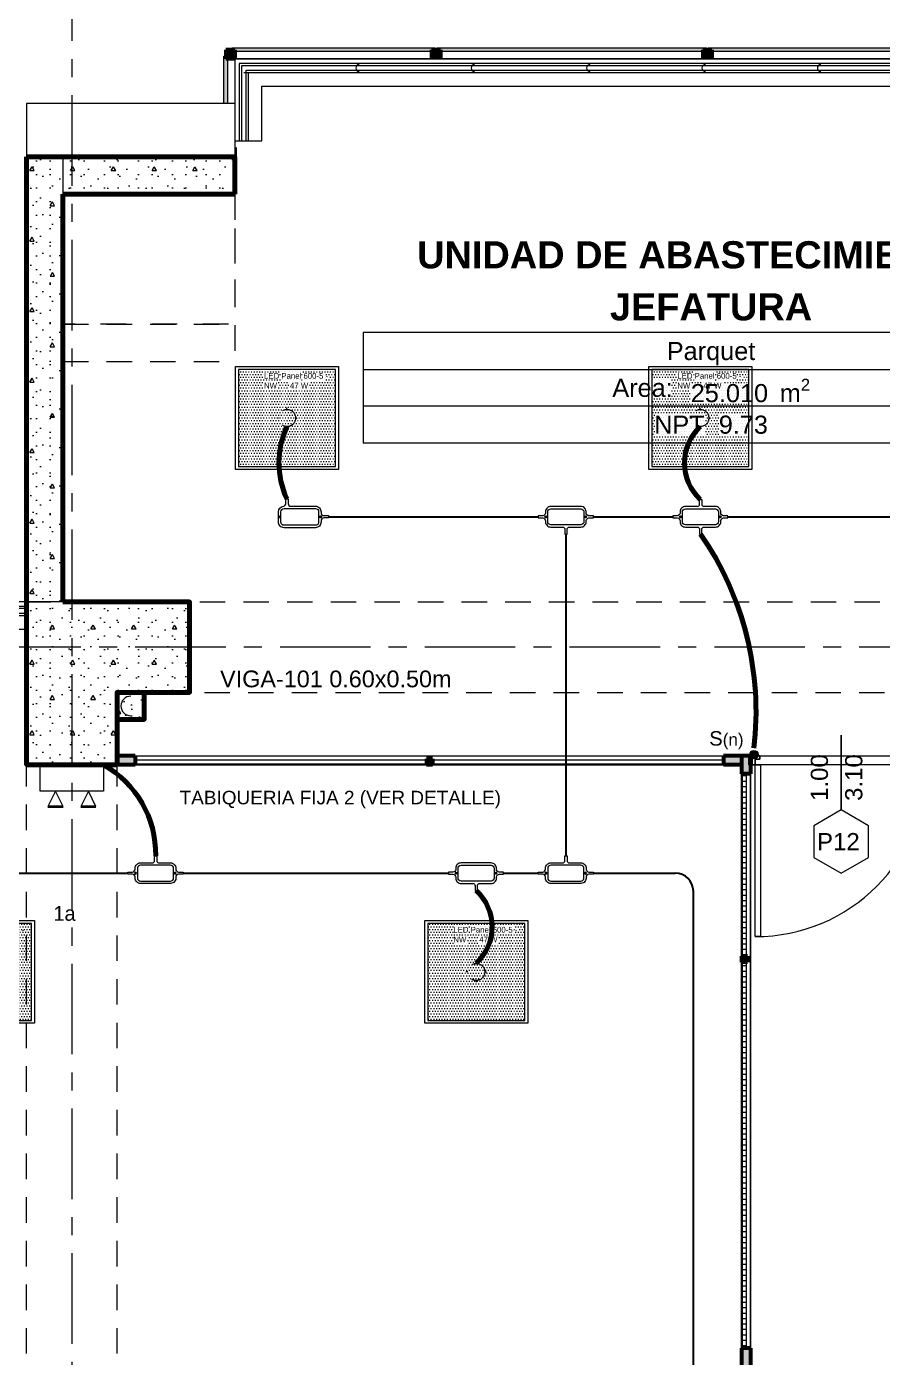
# Model space of a CAD drawing. Header units: inches. Extents: x -38 to 5698, y -33 to 92.
# Drawn here: x 201.07 to 205.8, y 35.72 to 43.08 of the extents above; entities that cross this region are included whole.
import ezdxf
from ezdxf.lldxf.tags import DXFTag

# ---------------------------------------------------------------- set-up
doc = ezdxf.new("R2010")
doc.units = ezdxf.units.IN
doc.header["$MEASUREMENT"] = 0
doc.set_wipeout_variables(frame=1)
for name, pattern in [('CONTINUA', [0]), ('DASHED', [0.75, 0.5, -0.25]), ('Hidden Line', [0.195611, 0.141111, -0.0545]), ('HIDDEN2', [0.1875, 0.125, -0.0625]), ('Línea Oculta', [0.195611, 0.141111, -0.0545]), ('Punto & Raya', [0.65, 0.5, -0.075, 0, -0.075]), ('Rayas', [0.282222, 0.141111, -0.141111]), ('Wipeout_Contour', [1, 0, -1])]:
    doc.linetypes.add(name, pattern=pattern)
for name, color, linetype, lineweight in [('00 IE CKTO TOMAS', 111, 'Rayas', 18), ('00_IE_Luminarias', 6, 'Continuous', 30), ('ALUMBRADO_CONDUIT', 30, 'CONDUIT1', 30), ('Bancas', 1, 'Continuous', 13), ('Cable Alumbrado', 150, 'Continuous', 30), ('CABLEADO EXT.', 3, 'PVCSUBT', 30), ('Luminarias', 5, 'Continuous', 20), ('pulsador', 4, 'Continuous', 40), ('Simb_Alumbrado', 140, 'CONTINUA', 30)]:
    doc.layers.add(name, color=color, linetype=linetype, lineweight=lineweight)
for name, color, linetype in [('02 _ ARQ _ ALB _ Ejes Generales', 7, 'Continuous'), ('02 _ ARQ _ ALB _ Muros Interiores', 7, 'Continuous'), ('02 _ ARQ _ ZON _ Espacio.3D', 7, 'Continuous'), ('08 _ STR _ EXT _ 06 Columnas', 7, 'Continuous'), ('08 _ STR _ EXT _ 07 Losa Aligerada', 7, 'Continuous'), ('08 _ STR _ EXT _ 08 Placas Inclinadas', 7, 'Continuous'), ('08 _ STR _ EXT _ 09 Vigas', 7, 'Continuous'), ('Acabado - Muros', 7, 'Continuous'), ('Estructura - 04 MURO', 7, 'Continuous'), ('Estructura - Carga', 7, 'Continuous'), ('Interior - Escaleras & Barandillas', 7, 'Continuous'), ('MEP - HVAC', 7, 'Continuous'), ('Notas - Etiquetas', 251, 'Continuous')]:
    doc.layers.add(name, color=color, linetype=linetype)
doc.styles.add('Annotative', font='arial.ttf')
doc.styles.add('Estilo_Generado_1', font='swisseb.ttf')
doc.styles.add('Estilo_Generado_4', font='swisse.ttf')
doc.styles.add('Estilo_Generado_7', font='swisse.ttf')
doc.styles.add('{18b73a54-fa43-428c-adcb-c1c7bbdf2c84}', font='Simplex.shx')
tags = doc.linetypes.add('CONDUIT', pattern='A,1.5,-0.210535,["con",{18b73a54-fa43-428c-adcb-c1c7bbdf2c84},S=0.2,R=0,X=0,Y=-0.065594],-0.702384', length=2.412919).pattern_tags.tags
tags[6] = DXFTag(74, 10)
tags = doc.linetypes.add('CONDUIT1', pattern='A,1,-0.19772,["con",{18b73a54-fa43-428c-adcb-c1c7bbdf2c84},S=0.2,R=0,X=0,Y=-0.065594],-0.593642', length=1.791362).pattern_tags.tags
tags[6] = DXFTag(74, 10)
tags = doc.linetypes.add('PVCSUBT', pattern='A,0.6,-0.3,0.6,-0.075691,["PVC",Standard,S=0.2,R=0,X=0,Y=-0.093724],-0.621005', length=2.196696).pattern_tags.tags
tags[10] = DXFTag(74, 10)
pattern_1 = [(0, (185.00002, 3e-09), (0, 0.3897114), [0.024375, -0.200625]), (0, (185.11252, 0.19486), (0, 0.3897114), [0.024375, -0.200625]), (60, (185.00002, 3e-09), (-0.3375, 0.1948557), [0.024375, -0.200625]), (60, (185.22502, 3e-09), (-0.3375, 0.1948557), [0.024375, -0.200625]), (120, (185.0244, 3e-09), (0.3375, 0.1948557), [0.024375, -0.200625]), (120, (185.2494, 3e-09), (0.3375, 0.1948557), [0.024375, -0.200625]), (0, (185.00002, 0.0375), (0, 0.075), [0, -0.075, 0, -0.1125]), (45, (185.03752, 0.0375), (-0.05303301, 0.05303301), [0, -0.05625, 0, -0.09375])]
pattern_2 = [(0, (185.000023, 3e-09), (0, 0.030000001), [])]

# ---------------------------------------------------------------- blocks, each defined once
blk = doc.blocks.new('*U270')
at = {"layer": 'Luminarias', "linetype": 'DASHED', "lineweight": 0, "ltscale": 0.05}
blk.add_lwpolyline([(0, -0.0045), (0, 0.0045)], dxfattribs=at)
blk = doc.blocks.new('*U271')
at = {"color": 0, "linetype": 'ByBlock', "lineweight": -2, "transparency": 16777216}
for p, rotation in [((-0.05, 0), 90), ((0, -0.05), 180), ((0.05, 0), 269.9999999999999)]:
    blk.add_blockref('*U270', p, dxfattribs=dict(at, rotation=rotation))
blk.add_blockref('*U270', (0, 0.05), dxfattribs=at)
blk = doc.blocks.new('PANEL LED 50W')
at = {"layer": 'Luminarias'}
h = blk.add_hatch(dxfattribs=at)
h.set_pattern_fill('DOTS', color=4, scale=0.009097)
h.set_pattern_definition([(0, (0, -2e-14), (0.0072206, 0.01444116), [0, -0.01444116])])
h.paths.add_polyline_path([(-0.2574, -0.2574), (0.2574, -0.2574), (0.2574, 0.2574), (-0.2574, 0.2574)])
h.paths.add_polyline_path([(-0.1296, 0.0974), (0.1849, 0.0974), (0.1849, 0.2469), (-0.1296, 0.2469)], flags=24)
at = {"layer": 'Luminarias', "color": 4, "lineweight": 0}
for points in [[(-0.2729, 0.2729), (0.2729, 0.2729), (0.2729, -0.2729), (-0.2729, -0.2729)], [(-0.2574, -0.2574), (0.2574, -0.2574), (0.2574, 0.2574), (-0.2574, 0.2574)]]:
    blk.add_lwpolyline(points, close=True, dxfattribs=at)
at = {"layer": 'Luminarias', "color": 4, "linetype": 'DASHED', "lineweight": 0, "ltscale": 0.01}
blk.add_circle((0, 0), 0.0455, dxfattribs=at)
at = {"color": 4}
blk.add_blockref('*U271', (0, 0), dxfattribs=at)
at = {"layer": 'Luminarias', "color": 4, "insert": (-0.1218, 0.2392), "char_height": 0.030929, "width": 0.382855, "attachment_point": 1}
blk.add_mtext('{\\Ftxt|c0;LED Panel 600-5 - NW      47 W}', dxfattribs=at)
blk = doc.blocks.new('lumin 47')
at = {"layer": 'ALUMBRADO_CONDUIT', "xscale": 1.041283452965173, "yscale": 1.041283452965173, "zscale": 1.041283452965173}
blk.add_blockref('PANEL LED 50W', (-76.251, 24.2433), dxfattribs=at)
blk = doc.blocks.new('oval t')
at = {"layer": 'Simb_Alumbrado', "lineweight": 13}
blk.add_lwpolyline([(0.0141, 0.0102, -0.414214), (0.0041, 0.0202), (0.0041, 0.0416), (-0.0056, 0.0416), (-0.0056, 0.0202, -0.414214), (-0.0156, 0.0102), (-0.0659, 0.0102, 0.414214), (-0.0899, -0.0138), (-0.0899, -0.0183, -0.414214), (-0.1019, -0.0303), (-0.1213, -0.0303), (-0.1213, -0.04), (-0.1016, -0.04, -0.451917), (-0.0897, -0.0535, 0.451917), (-0.0659, -0.0805), (0.0659, -0.0805, 0.414214), (0.0899, -0.0566), (0.0899, -0.0512, -0.398753), (0.1019, -0.0401), (0.1213, -0.0401), (0.1213, -0.0304), (0.1019, -0.0304, -0.368669), (0.0899, -0.0176), (0.0899, -0.0138, 0.414214), (0.0659, 0.0102), (0.0141, 0.0102)], format="xyb", dxfattribs=at)
blk.add_lwpolyline([(-0.0659, 0), (0.0659, 0, -0.414214), (0.0797, -0.0138), (0.0797, -0.0566, -0.414214), (0.0659, -0.0703), (-0.0659, -0.0703, -0.414214), (-0.0797, -0.0566), (-0.0797, -0.0138, -0.414214)], format="xyb", close=True, dxfattribs=at)
for points in [[(-0.0911, -0.0352), (-0.0828, -0.0352)], [(-0.0869, -0.031), (-0.0869, -0.0394)], [(0.0837, -0.0352), (0.0921, -0.0352)], [(0.0879, -0.031), (0.0879, -0.0394)]]:
    blk.add_lwpolyline(points, dxfattribs=at)
for centre in [(-0.0869, -0.0352), (0.0879, -0.0352)]:
    blk.add_circle(centre, 0.00419, dxfattribs=at)
blk = doc.blocks.new('CAJA OVAL TIPO L')
at = {"layer": 'Simb_Alumbrado', "lineweight": 13}
blk.add_lwpolyline([(-0.0491, -0.079), (-0.0491, -0.0343, -0.380413), (-0.0258, -0.0088), (-0.0258, -0.0088, 0.341426), (-0.0164, 0.0033), (-0.0164, 0.0236), (-0.0063, 0.0236), (-0.0063, 0.0033, 0.414214), (0.0063, -0.0092), (0.1138, -0.0092, -0.414214), (0.1388, -0.0343), (0.1388, -0.0382, 0.414214), (0.1513, -0.0508), (0.1716, -0.0508), (0.1716, -0.0609), (0.1513, -0.0609, 0.414214), (0.1388, -0.0734), (0.1388, -0.079, -0.414214), (0.1138, -0.104), (-0.0241, -0.104, -0.414214), (-0.0491, -0.079, 0.414214)], format="xyb", dxfattribs=at)
for points in [[(-0.0483, -0.0558), (-0.0395, -0.0558)], [(-0.0439, -0.0514), (-0.0439, -0.0602)], [(0.1323, -0.0558), (0.1411, -0.0558)], [(0.1367, -0.0514), (0.1367, -0.0602)]]:
    blk.add_lwpolyline(points, dxfattribs=at)
blk.add_lwpolyline([(-0.0241, -0.0199), (0.1138, -0.0199, -0.414214), (0.1282, -0.0343), (0.1282, -0.079, -0.414214), (0.1138, -0.0934), (-0.0241, -0.0934, -0.414214), (-0.0384, -0.079), (-0.0384, -0.0343, -0.414214)], format="xyb", close=True, dxfattribs=at)
for centre in [(-0.0439, -0.0558), (0.1367, -0.0558)]:
    blk.add_circle(centre, 0.00438, dxfattribs=at)
blk = doc.blocks.new('ii3t')
at = {"layer": 'Simb_Alumbrado', "lineweight": 5}
h = blk.add_hatch(color=3, dxfattribs=at)
edge = h.paths.add_edge_path()
edge.add_arc((0, 0), 0.0164, 0, 360)
blk.add_circle((0, 0), 0.0164, dxfattribs=at)
blk = doc.blocks.new('CAJA CONDULET TIPO X')
at = {"layer": 'Simb_Alumbrado', "lineweight": 13}
for p, q in [((78.5283, -4.1616), (78.5283, -4.1519)), ((78.5283, -4.1519), (78.5497, -4.1519)), ((78.5497, -4.1616), (78.5283, -4.1616))]:
    blk.add_line(p, q, dxfattribs=at)
for points in [[(78.6505, -4.1716, -0.414214), (78.6605, -4.1616), (78.6819, -4.1616), (78.6819, -4.1519), (78.6605, -4.1519, -0.414214), (78.6505, -4.1419), (78.6505, -4.0916, 0.414214), (78.6265, -4.0677), (78.6219, -4.0677, -0.414214), (78.6099, -4.0557), (78.6099, -4.0363), (78.6002, -4.0363), (78.6002, -4.056, -0.451917), (78.5867, -4.0678, 0.451917), (78.5597, -4.0916), (78.5597, -4.1419)], [(78.5597, -4.1716), (78.5597, -4.2235, 0.414214), (78.5837, -4.2475), (78.589, -4.2475, -0.334232), (78.6002, -4.2595), (78.6002, -4.2789), (78.6099, -4.2789), (78.6099, -4.2595, -0.455912), (78.6227, -4.2475), (78.6265, -4.2475, 0.414214), (78.6505, -4.2235), (78.6505, -4.1716)]]:
    blk.add_lwpolyline(points, format="xyb", dxfattribs=at)
blk.add_lwpolyline([(78.6403, -4.0916), (78.6403, -4.2235, -0.414214), (78.6265, -4.2373), (78.5837, -4.2373, -0.414214), (78.5699, -4.2235), (78.5699, -4.0916, -0.414214), (78.5837, -4.0779), (78.6265, -4.0779, -0.414214)], format="xyb", close=True, dxfattribs=at)
for points in [[(78.6093, -4.0706), (78.6009, -4.0706)], [(78.6051, -4.0664), (78.6051, -4.0748)], [(78.6093, -4.2454), (78.6009, -4.2454)], [(78.6051, -4.2412), (78.6051, -4.2496)]]:
    blk.add_lwpolyline(points, dxfattribs=at)
for centre in [(78.6051, -4.0706), (78.6051, -4.2454)]:
    blk.add_circle(centre, 0.00419, dxfattribs=at)
for centre, start, end in [((78.5497, -4.1419), 270, 0), ((78.5497, -4.1716), 0, 90)]:
    blk.add_arc(centre, 0.01, start, end, dxfattribs=at)
blk = doc.blocks.new('luz de emergencia')
at = {"color": 5, "lineweight": 40}
for p, q in [((164.1493, 48.9365, -0.0001), (164.2333, 48.9365, -0.0001)), ((164.3313, 48.9365, -0.0001), (164.4153, 48.9365, -0.0001))]:
    blk.add_line(p, q, dxfattribs=at)
at = {"layer": '00_IE_Luminarias', "color": 5, "linetype": 'Continuous', "lineweight": 13}
for p, q in [((164.1913, 49.0205, -0.0001), (164.1493, 48.9365, -0.0001)), ((164.2333, 48.9365, -0.0001), (164.1913, 49.0205, -0.0001)), ((164.3733, 49.0205, -0.0001), (164.3313, 48.9365, -0.0001)), ((164.4153, 48.9365, -0.0001), (164.3733, 49.0205, -0.0001))]:
    blk.add_line(p, q, dxfattribs=at)
at = {"layer": '00_IE_Luminarias', "color": 5, "linetype": 'Continuous', "lineweight": 13, "elevation": -0.0001}
blk.add_lwpolyline([(164.4573, 49.0205), (164.1073, 49.0205), (164.1073, 49.1666), (164.4573, 49.1665)], close=True, dxfattribs=at)

msp = doc.modelspace()

# ---------------------------------------------------------------- hatches: boundary and pattern name
at = {"layer": '08 _ STR _ EXT _ 08 Placas Inclinadas', "linetype": 'Continuous', "lineweight": 9}
h = msp.add_hatch(dxfattribs=at)
h.set_pattern_fill('HORMIGÓN_EN_MASA_0002', style=0, pattern_type=2)
h.set_pattern_definition(pattern_1)
h.paths.add_polyline_path([(201.0699, 42.1526), (201.0699, 39.9), (201.2699, 39.9), (201.2699, 41.2282), (201.1403, 42.1526)])
h = msp.add_hatch(dxfattribs=at)
h.set_pattern_fill('HORMIGÓN_EN_MASA_0002', style=0, pattern_type=2)
h.set_pattern_definition(pattern_1)
h.paths.add_polyline_path([(201.2699, 42.1526), (201.1403, 42.1526), (201.2409, 41.4352), (201.2699, 41.4352)])
h = msp.add_hatch(dxfattribs=at)
h.set_pattern_fill('HORMIGÓN_EN_MASA_0002', style=0, pattern_type=2)
h.set_pattern_definition(pattern_1)
h.paths.add_polyline_path([(201.2409, 41.4352), (201.2699, 41.2282), (201.2699, 41.4352)])
at = {"layer": 'Acabado - Muros', "linetype": 'Continuous', "lineweight": 0}
for points in [[(202.22, 42.901), (202.22, 42.951), (202.17, 42.951), (202.17, 42.901)], [(203.356, 42.901), (203.356, 42.951), (203.306, 42.951), (203.306, 42.901)], [(204.856, 42.901), (204.856, 42.951), (204.806, 42.951), (204.806, 42.901)], [(202.22, 42.4113), (202.17, 42.4113), (202.17, 42.3595), (202.22, 42.3595)]]:
    msp.add_hatch(color=254, dxfattribs=at).paths.add_polyline_path(points)
at = {"layer": 'Acabado - Muros', "linetype": 'Continuous', "lineweight": 9}
for points in [[(203.326, 42.961), (202.205, 42.961), (202.205, 42.941), (203.326, 42.941)], [(204.826, 42.961), (203.336, 42.961), (203.336, 42.941), (204.826, 42.941)], [(206.326, 42.961), (204.836, 42.961), (204.836, 42.941), (206.326, 42.941)], [(202.16, 42.916), (202.16, 42.3957), (202.18, 42.3957), (202.18, 42.916)]]:
    msp.add_hatch(color=250, dxfattribs=at).paths.add_polyline_path(points)
at = {"layer": 'Estructura - Carga', "linetype": 'Continuous', "lineweight": 13}
h = msp.add_hatch(dxfattribs=at)
h.set_pattern_fill('HORMIGÓN_ARMADO_0002', color=251, style=0, pattern_type=2)
h.set_pattern_definition([(0, (185.00002, 3e-09), (0, 0.3117692), [0.03, -0.15]), (0, (185.09002, 0.1559), (0, 0.3117692), [0.03, -0.15]), (60, (185.00002, 3e-09), (-0.27, 0.1558846), [0.03, -0.15]), (60, (185.18002, 3e-09), (-0.27, 0.1558846), [0.03, -0.15]), (120, (185.03002, 3e-09), (0.27, 0.1558846), [0.03, -0.15]), (120, (185.21002, 3e-09), (0.27, 0.1558846), [0.03, -0.15]), (0, (185.000023, 0.03), (0, 0.06), [0, -0.06, 0, -0.09]), (45, (185.030023, 0.03), (-0.04242641, 0.04242641), [0, -0.045, 0, -0.075])])
h.paths.add_polyline_path([(201.57, 39.25), (201.72, 39.25), (201.72, 39.4), (201.57, 39.4)])

# ---------------------------------------------------------------- linework, layer by layer
at = {"layer": '02 _ ARQ _ ALB _ Ejes Generales', "color": 251, "linetype": 'Punto & Raya', "lineweight": 13}
msp.add_line((240.57, 39.65), (189.8454, 39.65), dxfattribs=at)
at = {"layer": '02 _ ARQ _ ALB _ Muros Interiores', "color": 152, "linetype": 'Continuous', "lineweight": 25}
msp.add_line((205.57, 38.75), (205.57, 39.1625), dxfattribs=at)
at = {"layer": '02 _ ARQ _ ALB _ Muros Interiores', "color": 165, "linetype": 'Continuous', "lineweight": 25}
for p, q in [((205.07, 39.05), (205.07, 39)), ((205.12, 39.05), (205.07, 39.05)), ((205.07, 39), (205.095, 39)), ((205.095, 39), (205.095, 39.03)), ((205.095, 39.03), (205.12, 39.03)), ((205.12, 39.03), (205.12, 39.05))]:
    msp.add_line(p, q, dxfattribs=at)
at = {"layer": '02 _ ARQ _ ALB _ Muros Interiores', "color": 7, "linetype": 'Continuous', "lineweight": 80}
msp.add_line((205.07, 39), (205.07, 39.05), dxfattribs=at)
at = {"layer": '02 _ ARQ _ ALB _ Muros Interiores', "color": 165, "linetype": 'Continuous', "lineweight": 15}
for p, q in [((205.095, 38.0501), (205.095, 39)), ((205.095, 39), (205.125, 39)), ((205.125, 39), (205.125, 38.0501)), ((205.125, 38.0501), (205.095, 38.0501))]:
    msp.add_line(p, q, dxfattribs=at)
at = {"layer": '02 _ ARQ _ ALB _ Muros Interiores', "color": 251, "linetype": 'Continuous', "lineweight": 13, "flags": 128}
msp.add_lwpolyline([(205.57, 38.4), (205.7215, 38.4875), (205.7215, 38.6625), (205.57, 38.75), (205.4184, 38.6625), (205.4184, 38.4875)], close=True, dxfattribs=at)
at = {"layer": '02 _ ARQ _ ALB _ Muros Interiores', "color": 175, "linetype": 'Continuous', "lineweight": 15}
msp.add_arc((205.095, 39), 0.9499, 270, 0, dxfattribs=at)
at = {"layer": '02 _ ARQ _ ZON _ Espacio.3D', "color": 252, "linetype": 'Continuous', "lineweight": 13}
for p, q in [((206.7734, 41.3883), (202.9293, 41.3883)), ((202.9293, 41.3883), (202.9293, 40.7775)), ((202.9293, 41.1847), (206.7734, 41.1847)), ((206.7734, 40.9811), (202.9293, 40.9811)), ((206.7734, 40.7775), (202.9293, 40.7775))]:
    msp.add_line(p, q, dxfattribs=at)
at = {"layer": '02 _ ARQ _ ZON _ Espacio.3D', "color": 254, "linetype": 'Continuous', "lineweight": 0, "flags": 128}
for points in [[(201.2699, 42.1526), (201.2699, 39.9), (201.9699, 39.9), (201.9699, 39.4), (201.57, 39.4), (201.5699, 39.05), (208.07, 39.05), (208.07, 39.4), (207.67, 39.4), (207.67, 39.9), (208.37, 39.9), (208.37, 42.1526), (207.42, 42.1526), (207.42, 42.901), (202.22, 42.901), (202.22, 42.1526)], [(201.07, 31.0002), (205.02, 31), (205.02, 39), (201.0699, 39), (201.0698, 39.7505), (196.27, 39.7505), (196.2701, 39.4), (194.57, 39.4), (194.57, 37.7), (194.22, 37.7), (194.22, 33.75), (193.32, 33.75), (193.32, 29.75), (194.07, 29.75), (194.07, 30.7), (194.57, 30.7), (194.57, 30.2), (195.07, 30.2), (195.07, 29.75), (201.07, 29.75)]]:
    msp.add_lwpolyline(points, close=True, dxfattribs=at)
msp.add_lwpolyline([(215.07, 39.7505), (208.57, 39.7505), (208.57, 39), (205.07, 39), (205.07, 29.7499), (208.07, 29.75), (208.07, 30.8001), (208.57, 30.8001), (208.57, 30.2), (209.17, 30.2), (209.17, 29.75), (215.07, 29.75)], dxfattribs=at)
at = {"layer": '08 _ STR _ EXT _ 07 Losa Aligerada', "color": 254, "linetype": 'Rayas', "lineweight": 18, "flags": 128}
msp.add_lwpolyline([(193.22, 11.97, 1.049431), (198.7936, 6.3), (209.6002, 6.3), (209.6002, 6.2005), (214.7981, 6.2005), (214.7981, 7.2), (222.07, 7.2), (222.07, 5.6637), (223.2699, 5.6637), (223.2699, 4.2), (228.3699, 4.2), (228.3699, 5.6637), (229.57, 5.6637), (229.57, 7.2), (236.57, 7.2), (236.57, 14.9999), (236.57, 15.1499), (236.5699, 15.1499), (236.5699, 15.7999), (236.57, 15.7999), (236.57, 20.35), (231.67, 20.35), (231.67, 22.35), (231.67, 22.6), (231.67, 24.5), (231.67, 24.75), (231.67, 26.75), (236.57, 26.75), (236.57, 39.9), (228.67, 39.9), (223.5529, 39.9), (223.5529, 40.9), (218.9324, 40.9), (218.9324, 39.9), (208.37, 39.9), (208.37, 41.4352), (207.42, 41.4352), (207.42, 42.9), (202.22, 42.9), (202.22, 41.4352), (201.2699, 41.4352), (201.2699, 39.9), (196.27, 39.9), (196.27, 41.1), (192.87, 41.1), (192.87, 37.7), (194.07, 37.7), (194.07, 33.9), (193.17, 33.9), (193.17, 21.2663), (193.22, 21.2663)], format="xyb", close=True, dxfattribs=at)
at = {"layer": '08 _ STR _ EXT _ 07 Losa Aligerada', "color": 254, "linetype": 'Continuous', "lineweight": 18, "flags": 128}
msp.add_lwpolyline([(221.5593, 39.9), (208.37, 39.9), (208.37, 42.6544), (207.42, 42.6544), (207.42, 42.9), (202.22, 42.9), (202.22, 42.6544), (201.2699, 42.6544), (201.2699, 39.9), (196.1201, 39.9), (196.1201, 40.95), (193.02, 40.95), (193.02, 37.7), (194.1638, 37.7), (194.1638, 33.9), (193.17, 33.9), (193.17, 6.3), (212.7179, 6.3), (212.7179, 6.2005), (217.425, 6.2005)], dxfattribs=at)
at = {"layer": '08 _ STR _ EXT _ 08 Placas Inclinadas', "color": 7, "linetype": 'Continuous', "lineweight": 80}
msp.add_line((201.2699, 42.1526), (202.22, 42.1526), dxfattribs=at)
at = {"layer": '08 _ STR _ EXT _ 08 Placas Inclinadas', "color": 251, "linetype": 'Línea Oculta', "lineweight": 13}
for p, q in [((202.22, 42.1526), (202.22, 41.2282)), ((201.2699, 41.4352), (202.22, 41.4352))]:
    msp.add_line(p, q, dxfattribs=at)
at = {"layer": '08 _ STR _ EXT _ 08 Placas Inclinadas', "color": 7, "linetype": 'Continuous', "lineweight": 80, "flags": 128}
msp.add_lwpolyline([(201.2699, 39.9), (201.2699, 42.1526)], dxfattribs=at)
at = {"layer": '08 _ STR _ EXT _ 08 Placas Inclinadas', "color": 251, "linetype": 'Línea Oculta', "lineweight": 13, "flags": 128}
msp.add_lwpolyline([(201.2699, 41.2282), (202.22, 41.2282)], dxfattribs=at)
at = {"layer": '08 _ STR _ EXT _ 09 Vigas', "color": 251, "linetype": 'Hidden Line', "lineweight": 13}
for p, q in [((194.57, 39.4), (201.07, 39.4)), ((201.07, 30.2), (201.07, 39.4)), ((201.57, 30.2), (201.57, 39.4)), ((201.57, 39.4), (208.07, 39.4))]:
    msp.add_line(p, q, dxfattribs=at)
at = {"layer": 'Acabado - Muros', "color": 7, "linetype": 'Continuous', "lineweight": 60}
for p, q in [((202.17, 42.951), (202.17, 42.901)), ((202.22, 42.951), (202.17, 42.951)), ((202.22, 42.951), (202.22, 42.901)), ((203.356, 42.951), (203.306, 42.951)), ((203.306, 42.951), (203.306, 42.901)), ((203.356, 42.951), (203.356, 42.901)), ((204.856, 42.951), (204.806, 42.951)), ((204.806, 42.951), (204.806, 42.901)), ((204.856, 42.951), (204.856, 42.901)), ((202.22, 42.901), (202.17, 42.901)), ((203.356, 42.901), (203.306, 42.901)), ((204.856, 42.901), (204.806, 42.901)), ((202.22, 42.4113), (202.17, 42.4113)), ((202.17, 42.4113), (202.17, 42.3595)), ((202.22, 42.4113), (202.22, 42.3595)), ((202.22, 42.3595), (202.17, 42.3595)), ((201.5699, 39.05), (201.5699, 39)), ((205.07, 39.05), (205.02, 39.05)), ((205.02, 39.05), (205.02, 39))]:
    msp.add_line(p, q, dxfattribs=at)
at = {"layer": 'Acabado - Muros', "color": 7, "linetype": 'Continuous', "lineweight": 13, "flags": 128}
for points in [[(203.326, 42.961), (203.326, 42.941), (202.205, 42.941), (202.205, 42.961)], [(204.826, 42.961), (204.826, 42.941), (203.336, 42.941), (203.336, 42.961)], [(206.326, 42.961), (206.326, 42.941), (204.836, 42.941), (204.836, 42.961)], [(202.16, 42.916), (202.18, 42.916), (202.18, 42.3957), (202.16, 42.3957)]]:
    msp.add_lwpolyline(points, close=True, dxfattribs=at)
at = {"layer": 'ALUMBRADO_CONDUIT', "color": 30, "lineweight": 30, "ltscale": 0.4, "true_color": 0xf26722}
for p, q in [((202.7378, 40.3702), (203.8969, 40.3703)), ((204.2011, 40.3703), (204.6406, 40.3703)), ((204.9448, 40.3702), (206.8456, 40.3702)), ((200.9803, 38.4007), (201.6299, 38.4007)), ((201.9341, 38.4008), (203.4011, 38.4008)), ((203.7053, 38.4007), (203.8969, 38.4007)), ((203.9336, 38.4007), (203.9537, 38.4007)), ((204.2011, 38.4007), (204.6536, 38.4007)), ((204.7536, 35.3352), (204.7536, 38.3007))]:
    msp.add_line(p, q, dxfattribs=at)
msp.add_arc((204.6536, 38.3007), 0.1, 0, 90, dxfattribs=at)
at = {"layer": 'CABLEADO EXT.', "color": 3, "lineweight": 80}
for centre, radius, start, end in [((202.9406, 40.6684), 0.4764, 155.15063, 204.62977), ((204.979, 40.6675), 0.2747, 132.972, 227.028), ((203.3713, 39.292), 1.7285, 353.31787, 34.61887), ((203.3669, 38.1035), 0.2747, 312.972, 47.028)]:
    msp.add_arc(centre, radius, start, end, dxfattribs=at)
at = {"layer": 'Estructura - Carga', "color": 7, "linetype": 'Continuous', "lineweight": 80, "flags": 128}
msp.add_lwpolyline([(201.57, 39.25), (201.72, 39.25), (201.72, 39.4), (201.57, 39.4)], close=True, dxfattribs=at)
at = {"layer": 'MEP - HVAC', "color": 7, "linetype": 'Continuous', "lineweight": 13, "flags": 128}
msp.add_lwpolyline([(201.645, 39.379, 1), (201.645, 39.271)], format="xyb", dxfattribs=at)

# ---------------------------------------------------------------- block references
for p in [(278.7593, 16.6726), (281.0427, 16.6726), (277.0801, 13.6118), (279.8051, 13.6118)]:
    msp.add_blockref('lumin 47', p)
at = {"xscale": 1.253906979044094, "yscale": 1.253906979044094, "zscale": 1.253906979044094, "rotation": 270}
msp.add_blockref('CAJA CONDULET TIPO X', (210.0059, 138.9337), dxfattribs=at)
at = {"layer": 'ALUMBRADO_CONDUIT', "linetype": 'CONDUIT', "lineweight": 30, "xscale": 1.253906979044094, "yscale": 1.253906979044094, "zscale": 1.253906979044094}
msp.add_blockref('CAJA OVAL TIPO L', (202.5226, 40.4402), dxfattribs=at)
at = {"layer": 'Bancas', "color": 252, "true_color": 0x939598, "xscale": 1.253906979044094, "yscale": 1.253906979044094, "zscale": 1.253906979044094, "rotation": 180}
for p in [(204.049, 40.3261), (203.5532, 38.3566)]:
    msp.add_blockref('oval t', p, dxfattribs=at)
at = {"layer": 'Bancas', "color": 252, "true_color": 0x939598, "xscale": -1.253906979044094, "yscale": 1.253906979044094, "zscale": 1.253906979044094}
for p in [(201.782, 38.4449), (204.049, 38.4449)]:
    msp.add_blockref('oval t', p, dxfattribs=at)
at = {"layer": 'Cable Alumbrado', "lineweight": 0, "xscale": 1.404578189384958, "yscale": 1.404578189384958, "zscale": 1.404578189384958}
msp.add_blockref('ii3t', (205.088, 39.056), dxfattribs=at)
at = {"layer": 'pulsador', "color": 4, "lineweight": 40, "rotation": 0.0009160475221917611}
msp.add_blockref('luz de emergencia', (37.0384, -10.1692, 0.0001), dxfattribs=at)

# ---------------------------------------------------------------- texts
at = {"layer": '00_IE_Luminarias', "color": 6, "linetype": 'HIDDEN2'}
msp.add_text('1a', height=0.08174, dxfattribs=at).set_placement((201.2185, 38.1377))
at = {"layer": '02 _ ARQ _ ALB _ Muros Interiores', "color": 251, "lineweight": 25, "char_height": 0.095, "attachment_point": 7, "rotation": 90, "style": 'Estilo_Generado_4'}
for s, insert in [('\\A1;{\\pql;\\pt0;\\fSwis721 Ex BT|b0|i0|c0|p34;1.00\\fSwis721 Ex BT|b0|i0|c0|p34;\\A1{\\H.66x;\\S^  ;}\\fSwis721 Ex BT|b0|i0|c0|p34;\\fSwis721 Ex BT|b0|i0|c0|p34;}', (205.525, 38.8)), ('\\A1;{\\pql;\\pt0;\\fSwis721 Ex BT|b0|i0|c0|p34;3.10\\fSwis721 Ex BT|b0|i0|c0|p34;\\A1{\\H.66x;\\S^  ;}\\fSwis721 Ex BT|b0|i0|c0|p34;\\fSwis721 Ex BT|b0|i0|c0|p34;}', (205.715, 38.8))]:
    msp.add_mtext(s, dxfattribs=dict(at, insert=insert))
at = {"layer": '02 _ ARQ _ ALB _ Muros Interiores', "color": 251, "lineweight": 25, "insert": (205.4367, 38.5275), "char_height": 0.095, "attachment_point": 7, "style": 'Estilo_Generado_4'}
msp.add_mtext('\\A1;{\\pql;\\pt0;\\fSwis721 Ex BT|b0|i0|c0|p34;P12\\fSwis721 Ex BT|b0|i0|c0|p34;\\fSwis721 Ex BT|b0|i0|c0|p34;\\fSwis721 Ex BT|b0|i0|c0|p34;}', dxfattribs=at)
at = {"layer": '02 _ ARQ _ ZON _ Espacio.3D', "color": 252, "lineweight": 25, "attachment_point": 2}
for s, insert, char_height, style in [('\\A1;{\\pqc;\\pt0;\\fSwis721 Ex BT|b1|i0|c0|p34;UNIDAD DE ABASTECIMIENTOS}', (204.8513, 41.8932), 0.15, 'Estilo_Generado_1'), ('\\A1;{\\pqc;\\pt0;\\fSwis721 Ex BT|b1|i0|c0|p34;JEFATURA}', (204.8513, 41.6058), 0.15, 'Estilo_Generado_1'), ('\\A1;{\\pqc;\\pt0;\\fSwis721 Ex BT|b0|i0|c238|p34;Parquet}', (204.8513, 41.3365), 0.1, 'Estilo_Generado_7'), ('\\A1;{\\pqc;\\pt0;\\fSwis721 Ex BT|b0|i0|c238|p34;Area: }', (204.4728, 41.1329), 0.1, 'Estilo_Generado_7'), ('\\A1;{\\pqc;\\pt0,0.3;\\fSwis721 Ex BT|b0|i0|c238|p34;25.010\\fSwis721 Ex BT|b0|i0|c238|p34;\\A1{\\H.66x;\\S^  ;}\\fSwis721 Ex BT|b0|i0|c238|p34; m\\fSwis721 Ex BT|b0|i0|c238|p34;\\A1{\\H.66x;\\S2^  ;}}', (205.0689, 41.1329), 0.1, 'Estilo_Generado_7'), ('\\A1;{\\pqc;\\pt0;\\fSwis721 Ex BT|b0|i0|c238|p34;NPT  9.73}', (204.8513, 40.9293), 0.1, 'Estilo_Generado_7')]:
    msp.add_mtext(s, dxfattribs=dict(at, insert=insert, char_height=char_height, style=style))
at = {"layer": 'Notas - Etiquetas', "color": 8, "linetype": 'Continuous', "lineweight": 13, "insert": (202.1388, 39.4267), "char_height": 0.0925, "attachment_point": 7, "style": 'Estilo_Generado_4'}
msp.add_mtext('\\A1;{\\pql;\\fSwis721 Ex BT|b0|i0|c0|p34;VIGA-101\\fSwis721 Ex BT|b0|i0|c0|p34; \\fSwis721 Ex BT|b0|i0|c0|p34;0.60\\fSwis721 Ex BT|b0|i0|c0|p34;x\\fSwis721 Ex BT|b0|i0|c0|p34;0.50\\fSwis721 Ex BT|b0|i0|c0|p34;m}', dxfattribs=at)
at = {"layer": 'Notas - Etiquetas', "color": 8, "linetype": 'Continuous', "lineweight": 13, "insert": (201.9152, 38.8073), "char_height": 0.075, "attachment_point": 4, "rotation": 359.99994, "style": 'Estilo_Generado_4'}
msp.add_mtext('\\A1;{\\pql;\\fSwis721 Ex BT|b0|i0|c0|p34;TABIQUERIA FIJA 2 (VER DETALLE)\\fSwis721 Ex BT|b0|i0|c0|p34; }', dxfattribs=at)

# ---------------------------------------------------------------- next in the draw order: wipeouts: each hides what was drawn before it
at = {"color": 254, "linetype": 'Wipeout_Contour', "lineweight": 0, "ltscale": 4874.756598}
msp.add_wipeout([(201.0699, 42.3596), (201.1112, 42.3596), (201.0699, 42.6544)], dxfattribs=at).dxf.layer = '08 _ STR _ EXT _ 08 Placas Inclinadas'
at = {"color": 254, "linetype": 'Wipeout_Contour', "lineweight": 0, "ltscale": 9771.351115}
msp.add_wipeout([(205.07, 38.95), (205.02, 38.95), (205.02, 37.9414), (205.053, 37.9414), (205.053, 37.9249), (205.07, 37.9249)], dxfattribs=at).dxf.layer = 'Acabado - Muros'
at = {"color": 254, "linetype": 'Wipeout_Contour', "lineweight": 0, "ltscale": 4878.34122}
msp.add_wipeout([(202.37, 42.75), (202.22, 42.9), (202.22, 42.75)], dxfattribs=at).dxf.layer = 'Estructura - 04 MURO'
at = {"color": 254, "linetype": 'Wipeout_Contour', "lineweight": 0, "ltscale": 6489.107918}
msp.add_wipeout([(201.0699, 39.9), (196.2701, 39.9), (196.2701, 39.75), (201.0699, 39.75)], dxfattribs=at).dxf.layer = 'Estructura - 04 MURO'

# ---------------------------------------------------------------- next in the draw order: hatches: boundary and pattern name
at = {"layer": '08 _ STR _ EXT _ 06 Columnas', "linetype": 'Continuous', "lineweight": 9}
h = msp.add_hatch(dxfattribs=at)
h.set_pattern_fill('HORMIGÓN_EN_MASA_0002', style=0, pattern_type=2)
h.set_pattern_definition(pattern_1)
h.paths.add_polyline_path([(201.0699, 39), (201.5699, 39), (201.5699, 39.4), (201.9699, 39.4), (201.9699, 39.9), (201.2699, 39.9), (201.2699, 39.75), (201.0699, 39.75)])
h = msp.add_hatch(dxfattribs=at)
h.set_pattern_fill('HORMIGÓN_EN_MASA_0002', style=0, pattern_type=2)
h.set_pattern_definition(pattern_1)
h.paths.add_polyline_path([(201.0699, 39.9), (201.2699, 39.75), (201.2699, 39.9)])
h = msp.add_hatch(dxfattribs=at)
h.set_pattern_fill('HORMIGÓN_EN_MASA_0002', style=0, pattern_type=2)
h.set_pattern_definition(pattern_1)
h.paths.add_polyline_path([(201.2699, 39.75), (201.0699, 39.9), (201.0699, 39.75)])
at = {"layer": '08 _ STR _ EXT _ 08 Placas Inclinadas', "linetype": 'Continuous', "lineweight": 9}
h = msp.add_hatch(dxfattribs=at)
h.set_pattern_fill('HORMIGÓN_EN_MASA_0002', style=0, pattern_type=2)
h.set_pattern_definition(pattern_1)
h.paths.add_polyline_path([(201.1403, 42.1526), (201.1112, 42.3596), (201.0699, 42.3596), (201.0699, 42.1526)])

# ---------------------------------------------------------------- next in the draw order: linework, layer by layer
at = {"layer": '08 _ STR _ EXT _ 06 Columnas', "color": 7, "linetype": 'Continuous', "lineweight": 80, "flags": 128}
msp.add_lwpolyline([(201.0699, 39.9), (201.0699, 39), (201.5699, 39), (201.5699, 39.4), (201.9699, 39.4), (201.9699, 39.9), (201.2699, 39.9)], dxfattribs=at)
at = {"layer": '08 _ STR _ EXT _ 09 Vigas', "color": 251, "linetype": 'Hidden Line', "lineweight": 13}
msp.add_line((194.07, 39.9), (236.57, 39.9), dxfattribs=at)
at = {"layer": 'Estructura - 04 MURO', "color": 7, "linetype": 'Continuous', "lineweight": 13, "flags": 128}
for points in [[(201.0699, 39.9), (196.2701, 39.9)], [(196.2701, 39.75), (201.0699, 39.75)]]:
    msp.add_lwpolyline(points, dxfattribs=at)
at = {"layer": 'Interior - Escaleras & Barandillas', "color": 161, "linetype": 'Continuous', "lineweight": 13, "flags": 128}
msp.add_lwpolyline([(196.2701, 39.875), (196.2701, 39.825), (201.0699, 39.825), (201.0699, 39.875)], close=True, dxfattribs=at)
for points in [[(201.0699, 39.8625), (196.2701, 39.8625)], [(196.2701, 39.8375), (201.0699, 39.8375)]]:
    msp.add_lwpolyline(points, dxfattribs=at)

# ---------------------------------------------------------------- next in the draw order: wipeouts: each hides what was drawn before it
at = {"color": 254, "linetype": 'Wipeout_Contour', "lineweight": 0, "ltscale": 9771.249402}
msp.add_wipeout([(205.02, 37.9084), (205.02, 35.7749), (205.07, 35.7749), (205.07, 37.9249), (205.053, 37.9249), (205.053, 37.9084)], dxfattribs=at).dxf.layer = 'Acabado - Muros'
at = {"color": 254, "linetype": 'Wipeout_Contour', "lineweight": 0, "ltscale": 6514.005146}
msp.add_wipeout([(202.37, 42.75), (207.27, 42.75), (207.27, 42.9), (202.37, 42.9)], dxfattribs=at).dxf.layer = 'Estructura - 04 MURO'

# ---------------------------------------------------------------- next in the draw order: linework, layer by layer
at = {"layer": 'Acabado - Muros', "color": 251, "linetype": 'Continuous', "lineweight": 13, "flags": 128}
for points in [[(205.02, 37.9414), (205.02, 38.95)], [(205.07, 35.7749), (205.07, 37.9249), (205.07, 38.95)], [(205.02, 35.7749), (205.02, 37.9084)]]:
    msp.add_lwpolyline(points, dxfattribs=at)
at = {"layer": 'Interior - Escaleras & Barandillas', "color": 161, "linetype": 'Continuous', "lineweight": 13, "flags": 128}
for points in [[(202.9075, 42.8688, 1), (202.9075, 42.8313)], [(203.545, 42.8688, 1), (203.545, 42.8313)], [(204.1825, 42.8688, 1), (204.1825, 42.8313)], [(204.82, 42.8688, 1), (204.82, 42.8313)], [(205.4575, 42.8688, 1), (205.4575, 42.8313)]]:
    msp.add_lwpolyline(points, format="xyb", dxfattribs=at)

# ---------------------------------------------------------------- next in the draw order: wipeouts: each hides what was drawn before it
at = {"color": 254, "linetype": 'Wipeout_Contour', "lineweight": 0, "ltscale": 6501.281396}
msp.add_wipeout([(202.22, 42.6544), (201.0699, 42.6544), (201.1112, 42.3596), (202.22, 42.3596)], dxfattribs=at).dxf.layer = '08 _ STR _ EXT _ 08 Placas Inclinadas'
at = {"color": 254, "linetype": 'Wipeout_Contour', "lineweight": 0, "ltscale": 9757.033435}
msp.add_wipeout([(201.6699, 39.05), (201.6699, 39), (203.2785, 39), (203.2785, 39.033), (203.295, 39.033), (203.295, 39.05)], dxfattribs=at).dxf.layer = 'Acabado - Muros'
at = {"color": 254, "linetype": 'Wipeout_Contour', "lineweight": 0, "ltscale": 4877.521804}
msp.add_wipeout([(202.37, 42.9), (202.22, 42.9), (202.37, 42.75)], dxfattribs=at).dxf.layer = 'Estructura - 04 MURO'

# ---------------------------------------------------------------- next in the draw order: hatches: boundary and pattern name
at = {"layer": '08 _ STR _ EXT _ 08 Placas Inclinadas', "linetype": 'Continuous', "lineweight": 9}
h = msp.add_hatch(dxfattribs=at)
h.set_pattern_fill('HORMIGÓN_EN_MASA_0002', style=0, pattern_type=2)
h.set_pattern_definition(pattern_1)
h.paths.add_polyline_path([(201.2699, 42.3596), (201.1112, 42.3596), (201.1403, 42.1526), (201.2699, 42.1526)])
h = msp.add_hatch(dxfattribs=at)
h.set_pattern_fill('HORMIGÓN_EN_MASA_0002', style=0, pattern_type=2)
h.set_pattern_definition(pattern_1)
h.paths.add_polyline_path([(201.2699, 42.1526), (202.22, 42.1526), (202.22, 42.3596), (201.2699, 42.3596)])

# ---------------------------------------------------------------- next in the draw order: linework, layer by layer
at = {"layer": '02 _ ARQ _ ALB _ Ejes Generales', "color": 251, "linetype": 'Punto & Raya', "lineweight": 13}
msp.add_line((201.32, 45.9), (201.32, 2.05), dxfattribs=at)
at = {"layer": '08 _ STR _ EXT _ 08 Placas Inclinadas', "color": 7, "linetype": 'Continuous', "lineweight": 80}
for p, q in [((202.22, 42.3596), (201.0699, 42.3596)), ((201.0699, 42.3596), (201.0699, 39.9))]:
    msp.add_line(p, q, dxfattribs=at)
at = {"layer": '08 _ STR _ EXT _ 08 Placas Inclinadas', "color": 7, "linetype": 'Continuous', "lineweight": 13, "flags": 128}
for points in [[(201.0699, 42.6544), (201.0699, 42.3596)], [(202.22, 42.6544), (201.0699, 42.6544)], [(202.22, 42.6544), (202.22, 42.3596)]]:
    msp.add_lwpolyline(points, dxfattribs=at)
at = {"layer": '08 _ STR _ EXT _ 08 Placas Inclinadas', "color": 7, "linetype": 'Continuous', "lineweight": 80, "flags": 128}
msp.add_lwpolyline([(202.22, 42.3596), (202.22, 42.1526)], dxfattribs=at)
at = {"layer": 'Estructura - 04 MURO', "color": 7, "linetype": 'Continuous', "lineweight": 13}
msp.add_line((207.42, 42.9), (202.22, 42.9), dxfattribs=at)
at = {"layer": 'Estructura - 04 MURO', "color": 7, "linetype": 'Continuous', "lineweight": 13, "flags": 128}
msp.add_lwpolyline([(202.37, 42.75), (207.27, 42.75)], dxfattribs=at)
at = {"layer": 'Interior - Escaleras & Barandillas', "color": 161, "linetype": 'Continuous', "lineweight": 13}
for p, q in [((207.395, 42.875), (202.245, 42.875)), ((207.3825, 42.8625), (202.2575, 42.8625)), ((202.27, 42.825), (207.345, 42.825)), ((202.2825, 42.8375), (207.3575, 42.8375))]:
    msp.add_line(p, q, dxfattribs=at)

# ---------------------------------------------------------------- next in the draw order: wipeouts: each hides what was drawn before it
at = {"color": 254, "linetype": 'Wipeout_Contour', "lineweight": 0, "ltscale": 9765.556577}
msp.add_wipeout([(203.295, 39.05), (203.295, 39.033), (203.3115, 39.033), (203.3115, 39), (204.92, 39), (204.92, 39.05)], dxfattribs=at).dxf.layer = 'Acabado - Muros'
at = {"color": 254, "linetype": 'Wipeout_Contour', "lineweight": 0, "ltscale": 6514.280895}
msp.add_wipeout([(205.025, 37.9084), (205.025, 35.7749), (205.045, 35.7749), (205.045, 37.9084)], dxfattribs=at).dxf.layer = 'Acabado - Muros'

# ---------------------------------------------------------------- next in the draw order: hatches: boundary and pattern name
at = {"layer": 'Acabado - Muros', "linetype": 'Continuous', "lineweight": 0}
h = msp.add_hatch(dxfattribs=at)
h.set_pattern_fill('CONTRACHAPADO_0002', color=254, style=0, pattern_type=2)
h.set_pattern_definition(pattern_2)
h.paths.add_polyline_path([(205.025, 37.9084), (205.025, 35.7749), (205.045, 35.7749), (205.045, 37.9084)])
msp.add_hatch(color=254, dxfattribs=at).paths.add_polyline_path([(205.07, 35.7749), (205.02, 35.7749), (205.02, 35.6749), (205.07, 35.6749)])

# ---------------------------------------------------------------- next in the draw order: linework, layer by layer
at = {"layer": 'Acabado - Muros', "color": 7, "linetype": 'Continuous', "lineweight": 60}
for p, q in [((205.02, 35.7749), (205.02, 35.6749)), ((205.07, 35.7749), (205.02, 35.7749)), ((205.07, 35.7749), (205.07, 35.6749))]:
    msp.add_line(p, q, dxfattribs=at)
at = {"layer": 'Acabado - Muros', "color": 251, "linetype": 'Continuous', "lineweight": 13, "flags": 128}
for points in [[(201.6699, 39.05), (204.92, 39.05)], [(201.6699, 39), (203.2785, 39)], [(203.3115, 39), (204.92, 39)]]:
    msp.add_lwpolyline(points, dxfattribs=at)
at = {"layer": 'Acabado - Muros', "color": 7, "linetype": 'Continuous', "lineweight": 13, "flags": 128}
msp.add_lwpolyline([(205.025, 37.9084), (205.045, 37.9084), (205.045, 35.7749), (205.025, 35.7749)], close=True, dxfattribs=at)

# ---------------------------------------------------------------- next in the draw order: texts
at = {"layer": '00 IE CKTO TOMAS', "insert": (204.8413, 39.0853), "char_height": 0.08, "width": 0.768045, "attachment_point": 7, "style": 'Annotative'}
msp.add_mtext('S{\\H0.84375x;(n)}', dxfattribs=at)

# ---------------------------------------------------------------- next in the draw order: wipeouts: each hides what was drawn before it
at = {"color": 254, "linetype": 'Wipeout_Contour', "lineweight": 0, "ltscale": 6503.884954}
msp.add_wipeout([(202.22, 42.75), (202.22, 42.4473), (202.37, 42.4473), (202.37, 42.75)], dxfattribs=at).dxf.layer = 'Estructura - 04 MURO'

# ---------------------------------------------------------------- next in the draw order: linework, layer by layer
at = {"layer": 'Estructura - 04 MURO', "color": 7, "linetype": 'Continuous', "lineweight": 13}
msp.add_line((202.22, 42.9), (202.22, 42.4473), dxfattribs=at)
at = {"layer": 'Estructura - 04 MURO', "color": 7, "linetype": 'Continuous', "lineweight": 13, "flags": 128}
for points in [[(202.37, 42.4473), (202.37, 42.75)], [(202.22, 42.4473), (202.37, 42.4473)]]:
    msp.add_lwpolyline(points, dxfattribs=at)
at = {"layer": 'Interior - Escaleras & Barandillas', "color": 161, "linetype": 'Continuous', "lineweight": 13}
for p, q in [((202.245, 42.875), (202.245, 42.4473)), ((202.2575, 42.8625), (202.2575, 42.4473)), ((202.2825, 42.4473), (202.2825, 42.8375)), ((202.295, 42.4473), (202.295, 42.825)), ((202.245, 42.4473), (202.295, 42.4473))]:
    msp.add_line(p, q, dxfattribs=at)

# ---------------------------------------------------------------- next in the draw order: wipeouts: each hides what was drawn before it
at = {"color": 254, "linetype": 'Wipeout_Contour', "lineweight": 0, "ltscale": 6504.241587}
msp.add_wipeout([(203.2785, 39.005), (203.2785, 39.025), (201.6699, 39.025), (201.6699, 39.005)], dxfattribs=at).dxf.layer = 'Acabado - Muros'
at = {"color": 254, "linetype": 'Wipeout_Contour', "lineweight": 0, "ltscale": 6514.42813}
msp.add_wipeout([(205.025, 38.95), (205.025, 37.9414), (205.045, 37.9414), (205.045, 38.95)], dxfattribs=at).dxf.layer = 'Acabado - Muros'

# ---------------------------------------------------------------- next in the draw order: hatches: boundary and pattern name
at = {"layer": 'Acabado - Muros', "linetype": 'Continuous', "lineweight": 0}
for points in [[(201.6699, 39), (201.6699, 39.05), (201.5699, 39.05), (201.5699, 39)], [(205.02, 38.95), (205.07, 38.95), (205.07, 39.05), (205.02, 39.05)], [(205.053, 37.9414), (205.02, 37.9414), (205.02, 37.9084), (205.053, 37.9084)]]:
    msp.add_hatch(color=254, dxfattribs=at).paths.add_polyline_path(points)
h = msp.add_hatch(dxfattribs=at)
h.set_pattern_fill('CONTRACHAPADO_0002', color=254, style=0, pattern_type=2)
h.set_pattern_definition(pattern_2)
h.paths.add_polyline_path([(205.025, 38.95), (205.025, 37.9414), (205.045, 37.9414), (205.045, 38.95)])

# ---------------------------------------------------------------- next in the draw order: linework, layer by layer
at = {"layer": 'Acabado - Muros', "color": 7, "linetype": 'Continuous', "lineweight": 60}
for p, q in [((201.6699, 39.05), (201.5699, 39.05)), ((201.6699, 39), (201.5699, 39)), ((201.6699, 39.05), (201.6699, 39)), ((205.02, 39.05), (205.02, 38.95)), ((205.07, 39.05), (205.07, 38.95)), ((205.07, 38.95), (205.02, 38.95)), ((205.02, 37.9414), (205.02, 37.9084)), ((205.053, 37.9414), (205.02, 37.9414)), ((205.053, 37.9084), (205.02, 37.9084)), ((205.053, 37.9414), (205.053, 37.9084))]:
    msp.add_line(p, q, dxfattribs=at)
at = {"layer": 'Acabado - Muros', "color": 7, "linetype": 'Continuous', "lineweight": 13, "flags": 128}
for points in [[(203.2785, 39.005), (203.2785, 39.025), (201.6699, 39.025), (201.6699, 39.005)], [(205.025, 38.95), (205.045, 38.95), (205.045, 37.9414), (205.025, 37.9414)]]:
    msp.add_lwpolyline(points, close=True, dxfattribs=at)
at = {"layer": 'CABLEADO EXT.', "color": 3, "lineweight": 80}
msp.add_arc((201.2155, 38.5061), 0.5675, 359.09051, 60.50697, dxfattribs=at)

# ---------------------------------------------------------------- next in the draw order: wipeouts: each hides what was drawn before it
at = {"color": 254, "linetype": 'Wipeout_Contour', "lineweight": 0, "ltscale": 6510.805913}
msp.add_wipeout([(204.92, 39.005), (204.92, 39.025), (203.3115, 39.025), (203.3115, 39.005)], dxfattribs=at).dxf.layer = 'Acabado - Muros'

# ---------------------------------------------------------------- next in the draw order: hatches: boundary and pattern name
at = {"layer": 'Acabado - Muros', "linetype": 'Continuous', "lineweight": 0}
for points in [[(203.3115, 39.033), (203.2785, 39.033), (203.2785, 39), (203.3115, 39)], [(204.92, 39), (205.02, 39), (205.02, 39.05), (204.92, 39.05)]]:
    msp.add_hatch(color=254, dxfattribs=at).paths.add_polyline_path(points)

# ---------------------------------------------------------------- next in the draw order: linework, layer by layer
at = {"layer": 'Acabado - Muros', "color": 7, "linetype": 'Continuous', "lineweight": 60}
for p, q in [((203.3115, 39.033), (203.2785, 39.033)), ((203.2785, 39.033), (203.2785, 39)), ((203.3115, 39), (203.2785, 39)), ((203.3115, 39.033), (203.3115, 39)), ((204.92, 39.05), (204.92, 39)), ((205.02, 39.05), (204.92, 39.05)), ((205.02, 39), (204.92, 39))]:
    msp.add_line(p, q, dxfattribs=at)
at = {"layer": 'Acabado - Muros', "color": 7, "linetype": 'Continuous', "lineweight": 13, "flags": 128}
msp.add_lwpolyline([(204.92, 39.005), (204.92, 39.025), (203.3115, 39.025), (203.3115, 39.005)], close=True, dxfattribs=at)
at = {"layer": 'ALUMBRADO_CONDUIT', "color": 30, "lineweight": 30, "ltscale": 0.4, "true_color": 0xf26722}
msp.add_line((204.05, 38.497), (204.05, 40.2739), dxfattribs=at)

doc.saveas('drawing.dxf')
